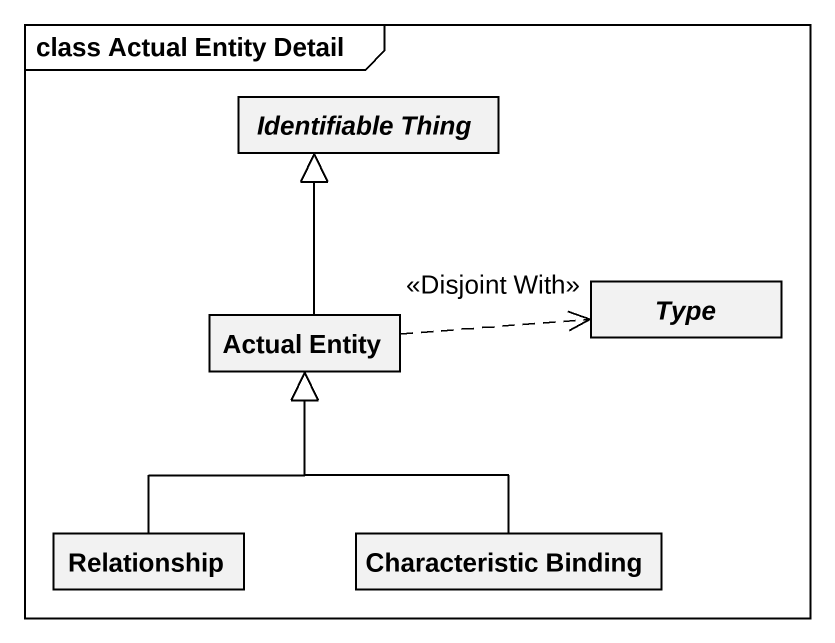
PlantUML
@startuml
mainframe class Actual Entity Detail
hide circle
hide empty members
abstract class "Identifiable Thing" as Identifiable_Thing
class "Actual Entity" as Actual_Entity
abstract class Type
class Relationship
class "Characteristic Binding" as Characteristic_Binding
Actual_Entity -up-|> Identifiable_Thing
Actual_Entity .right.> Type : <<Disjoint With>>
Relationship -up-|> Actual_Entity
Characteristic_Binding -up-|> Actual_Entity
@enduml
